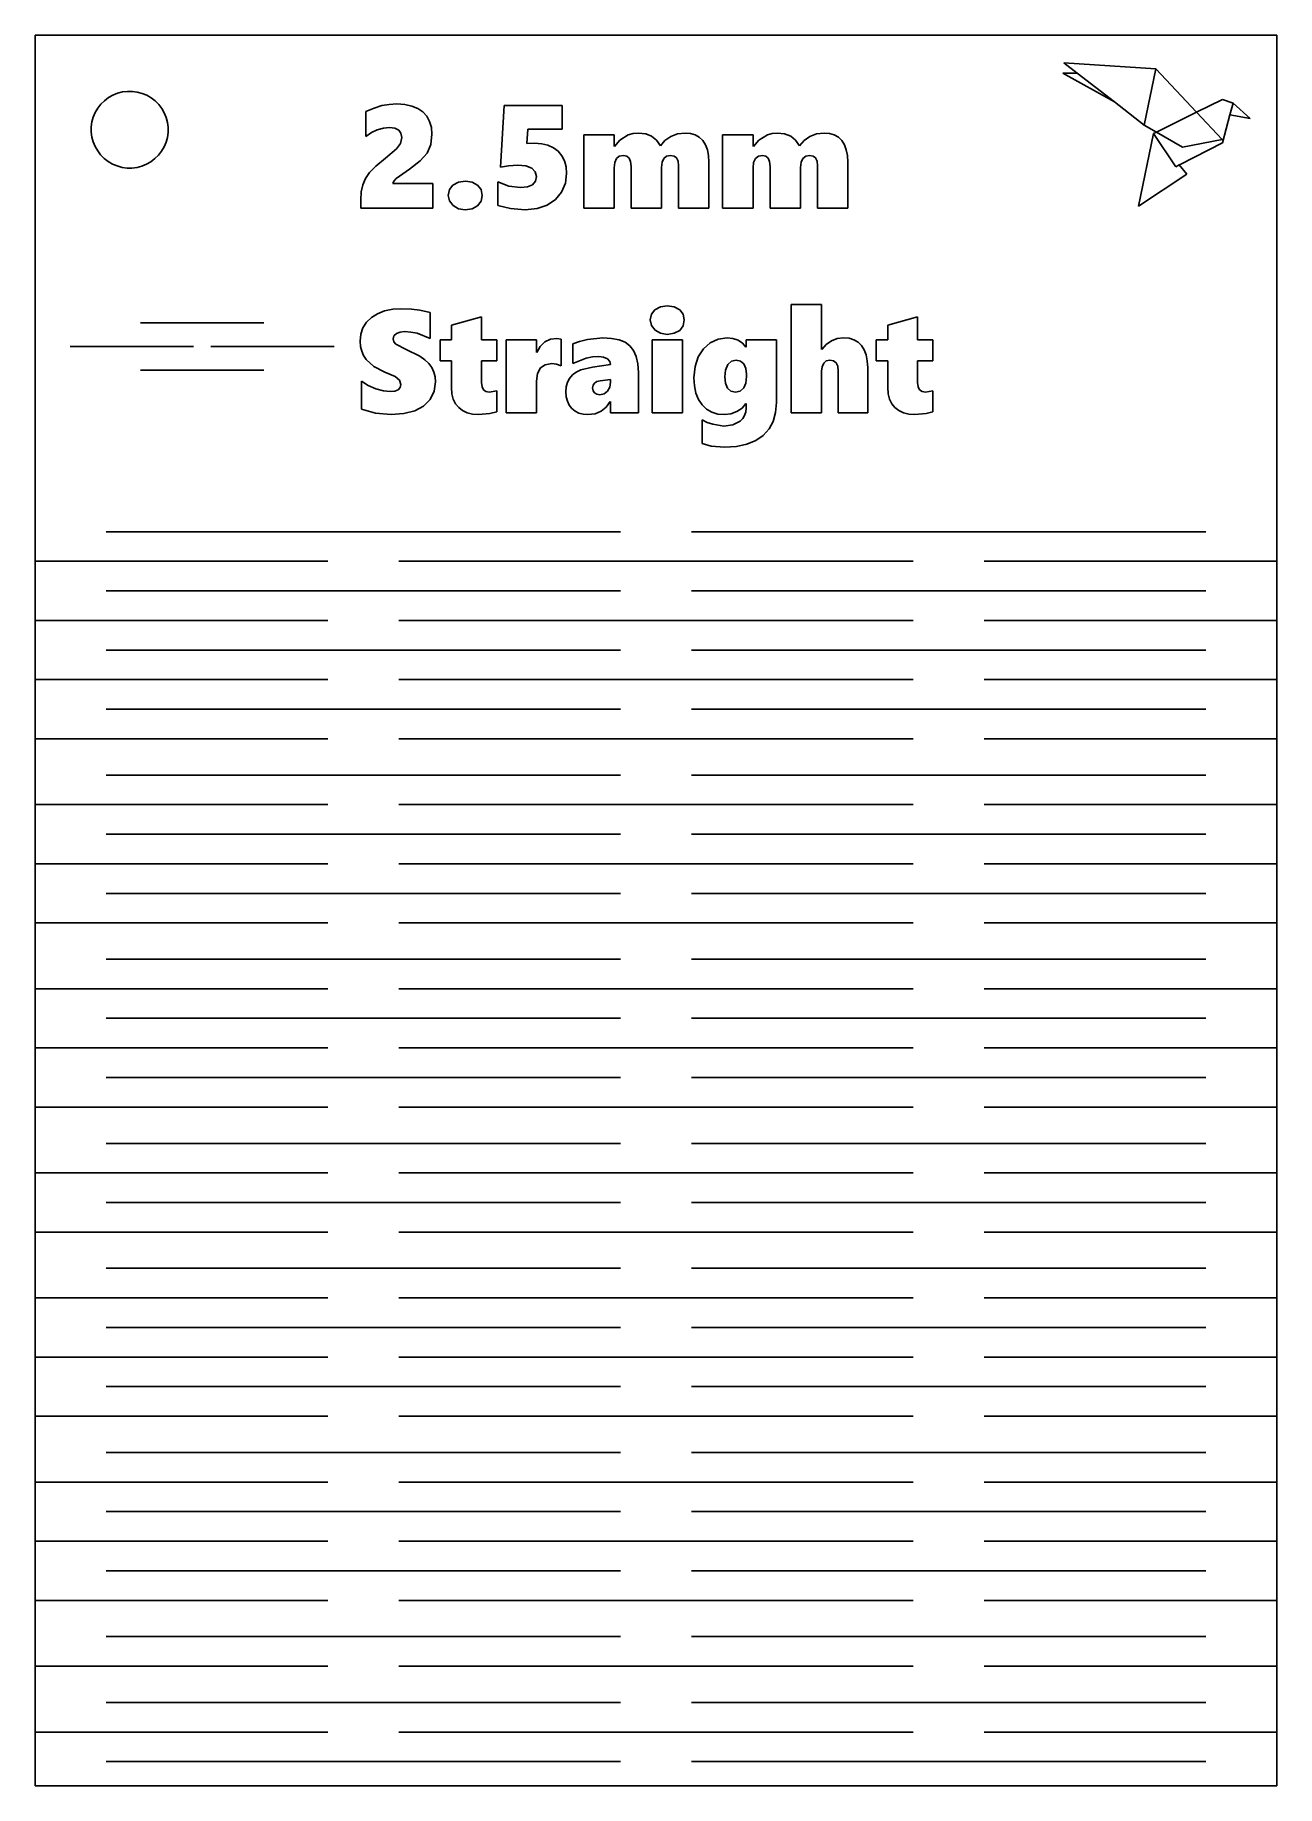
# Model space of a CAD drawing. Extents: x -52 to 52, y -74 to 74.
import ezdxf

# ---------------------------------------------------------------- set-up
doc = ezdxf.new("R2010")
doc.units = 0
doc.header["$MEASUREMENT"] = 0
doc.layers.get('0').update_dxf_attribs({"linetype": 'CONTINUOUS'})

msp = doc.modelspace()

# ---------------------------------------------------------------- linework, layer by layer
for p, q in [((-52.47, 73.99), (52.47, 73.99)), ((-52.47, 73.99), (-52.45, 29.51)), ((52.47, 73.99), (52.47, 29.51)), ((42.23, 71.14), (34.45, 71.65)), ((34.45, 71.65), (35.58, 70.77)), ((42.23, 71.14), (41.26, 66.38)), ((45.68, 67.46), (42.23, 71.14)), ((34.39, 70.77), (38.73, 68.34)), ((35.58, 70.77), (34.39, 70.77)), ((35.58, 70.77), (38.73, 68.34)), ((-46.91, 68.14), (-47.17, 67.81)), ((-46.61, 68.44), (-46.91, 68.14)), ((-46.27, 68.7), (-46.61, 68.44)), ((-45.9, 68.91), (-46.27, 68.7)), ((-45.5, 69.07), (-45.9, 68.91)), ((-45.09, 69.18), (-45.5, 69.07)), ((-44.67, 69.23), (-45.09, 69.18)), ((-44.25, 69.23), (-44.67, 69.23)), ((-43.83, 69.17), (-44.25, 69.23)), ((-43.42, 69.06), (-43.83, 69.17)), ((-43.02, 68.9), (-43.42, 69.06)), ((-42.66, 68.68), (-43.02, 68.9)), ((-42.32, 68.42), (-42.66, 68.68)), ((-42.02, 68.12), (-42.32, 68.42)), ((-41.76, 67.78), (-42.02, 68.12)), ((-23.17, 68.02), (-22.54, 68.12)), ((-22.54, 68.12), (-21.89, 68.16)), ((-21.89, 68.16), (-21.23, 68.12)), ((-21.23, 68.12), (-20.64, 67.99)), ((38.73, 68.34), (41.26, 66.38)), ((47.86, 68.54), (45.68, 67.46)), ((48.78, 68.24), (47.86, 68.54)), ((48.78, 68.24), (48.5, 67.25)), ((50.2, 66.94), (48.78, 68.24)), ((-47.66, 66.64), (-47.72, 66.22)), ((-47.55, 67.05), (-47.66, 66.64)), ((-47.38, 67.44), (-47.55, 67.05)), ((-47.17, 67.81), (-47.38, 67.44)), ((-41.55, 67.41), (-41.76, 67.78)), ((-41.39, 67.02), (-41.55, 67.41)), ((-41.28, 66.61), (-41.39, 67.02)), ((-41.23, 66.19), (-41.28, 66.61)), ((-24.52, 67.52), (-23.82, 67.82)), ((-24.52, 65.41), (-24.52, 67.52)), ((-23.82, 67.82), (-23.17, 68.02)), ((-20.64, 67.99), (-20.13, 67.78)), ((-20.13, 67.78), (-19.71, 67.49)), ((-19.71, 67.49), (-19.37, 67.12)), ((-19.37, 67.12), (-19.13, 66.68)), ((-19.13, 66.68), (-18.98, 66.17)), ((-13.15, 62.83), (-12.83, 68.03)), ((-12.83, 68.03), (-7.94, 68.03)), ((-7.94, 68.03), (-7.94, 66.02)), ((45.68, 67.46), (42.28, 65.79)), ((47.85, 65.16), (45.68, 67.46)), ((47.88, 64.88), (48.5, 67.25)), ((48.5, 67.25), (50.2, 66.94)), ((-47.72, 66.22), (-47.72, 65.79)), ((-47.72, 65.79), (-47.66, 65.37)), ((-47.66, 65.37), (-47.56, 64.96)), ((-41.4, 64.93), (-41.29, 65.34)), ((-41.29, 65.34), (-41.23, 65.76)), ((-41.23, 65.76), (-41.23, 66.19)), ((-24.04, 65.75), (-24.52, 65.41)), ((-23.55, 65.99), (-24.04, 65.75)), ((-23.04, 66.13), (-23.55, 65.99)), ((-22.52, 66.18), (-23.04, 66.13)), ((-22.07, 66.12), (-22.52, 66.18)), ((-21.74, 65.96), (-22.07, 66.12)), ((-21.55, 65.69), (-21.74, 65.96)), ((-21.59, 64.83), (-21.48, 65.32)), ((-21.48, 65.32), (-21.55, 65.69)), ((-18.93, 65.6), (-19.04, 64.73)), ((-18.98, 66.17), (-18.93, 65.6)), ((-10.83, 66.02), (-10.92, 64.81)), ((-7.94, 66.02), (-10.83, 66.02)), ((-6.11, 59.37), (-6.11, 65.55)), ((-6.11, 65.55), (-3.54, 65.55)), ((-3.54, 65.55), (-3.54, 64.57)), ((-3.06, 65.1), (-2.34, 65.54)), ((-2.34, 65.54), (-1.93, 65.66)), ((-1.93, 65.66), (-1.48, 65.7)), ((-1.48, 65.7), (-0.87, 65.64)), ((-0.87, 65.64), (-0.37, 65.44)), ((-0.37, 65.44), (0.04, 65.11)), ((0.76, 65.08), (1.25, 65.42)), ((1.25, 65.42), (1.82, 65.63)), ((1.82, 65.63), (2.46, 65.7)), ((2.46, 65.7), (2.92, 65.66)), ((2.92, 65.66), (3.32, 65.54)), ((3.32, 65.54), (3.66, 65.35)), ((3.66, 65.35), (3.95, 65.07)), ((5.63, 59.37), (5.63, 65.55)), ((5.63, 65.55), (8.2, 65.55)), ((8.2, 65.55), (8.2, 64.57)), ((8.69, 65.1), (9.41, 65.54)), ((9.41, 65.54), (9.82, 65.66)), ((9.82, 65.66), (10.27, 65.7)), ((10.27, 65.7), (10.87, 65.64)), ((10.87, 65.64), (11.38, 65.44)), ((11.38, 65.44), (11.79, 65.11)), ((12.51, 65.08), (13, 65.42)), ((13, 65.42), (13.57, 65.63)), ((13.57, 65.63), (14.2, 65.7)), ((14.2, 65.7), (14.66, 65.66)), ((14.66, 65.66), (15.06, 65.54)), ((15.06, 65.54), (15.41, 65.35)), ((15.41, 65.35), (15.7, 65.07)), ((42.05, 65.67), (40.78, 59.52)), ((41.26, 66.38), (42.28, 65.79)), ((42.28, 65.79), (42.05, 65.67)), ((42.05, 65.67), (43.92, 62.84)), ((42.28, 65.79), (44.49, 64.52)), ((44.49, 64.52), (47.85, 65.16)), ((-47.56, 64.96), (-47.39, 64.56)), ((-47.39, 64.56), (-47.18, 64.2)), ((-47.18, 64.2), (-46.93, 63.86)), ((-46.93, 63.86), (-46.63, 63.56)), ((-42.34, 63.54), (-42.04, 63.84)), ((-42.04, 63.84), (-41.78, 64.17)), ((-41.78, 64.17), (-41.56, 64.54)), ((-41.56, 64.54), (-41.4, 64.93)), ((-22.85, 63.59), (-21.93, 64.37)), ((-21.93, 64.37), (-21.59, 64.83)), ((-19.34, 64.01), (-19.92, 63.35)), ((-19.04, 64.73), (-19.34, 64.01)), ((-10.92, 64.81), (-10.26, 64.84)), ((-10.26, 64.84), (-9.66, 64.8)), ((-9.66, 64.8), (-9.13, 64.67)), ((-9.13, 64.67), (-8.67, 64.46)), ((-8.67, 64.46), (-8.27, 64.16)), ((-8.27, 64.16), (-7.96, 63.79)), ((-7.96, 63.79), (-7.74, 63.35)), ((-3.52, 64.57), (-3.06, 65.1)), ((-3.1, 63.75), (-3.34, 63.54)), ((-2.75, 63.82), (-3.1, 63.75)), ((-2.47, 63.76), (-2.75, 63.82)), ((-2.27, 63.58), (-2.47, 63.76)), ((0.04, 65.11), (0.38, 64.62)), ((0.38, 64.62), (0.76, 65.08)), ((0.9, 63.75), (0.67, 63.55)), ((1.22, 63.82), (0.9, 63.75)), ((1.53, 63.76), (1.22, 63.82)), ((1.74, 63.6), (1.53, 63.76)), ((3.95, 65.07), (4.18, 64.72)), ((4.18, 64.72), (4.34, 64.29)), ((4.34, 64.29), (4.44, 63.8)), ((4.44, 63.8), (4.47, 63.24)), ((8.23, 64.57), (8.69, 65.1)), ((8.65, 63.75), (8.4, 63.54)), ((9, 63.82), (8.65, 63.75)), ((9.28, 63.76), (9, 63.82)), ((9.48, 63.58), (9.28, 63.76)), ((11.79, 65.11), (12.13, 64.62)), ((12.13, 64.62), (12.51, 65.08)), ((12.65, 63.75), (12.41, 63.55)), ((12.97, 63.82), (12.65, 63.75)), ((13.28, 63.76), (12.97, 63.82)), ((13.49, 63.6), (13.28, 63.76)), ((15.7, 65.07), (15.92, 64.72)), ((15.92, 64.72), (16.08, 64.29)), ((16.08, 64.29), (16.18, 63.8)), ((16.18, 63.8), (16.21, 63.24)), ((44.29, 63.06), (47.88, 64.88)), ((-46.63, 63.56), (-46.29, 63.29)), ((-46.29, 63.29), (-45.92, 63.08)), ((-45.92, 63.08), (-45.53, 62.92)), ((-45.53, 62.92), (-45.12, 62.8)), ((-45.12, 62.8), (-44.7, 62.75)), ((-44.7, 62.75), (-44.28, 62.75)), ((-44.28, 62.75), (-43.85, 62.8)), ((-43.85, 62.8), (-43.44, 62.91)), ((-43.44, 62.91), (-43.05, 63.07)), ((-43.05, 63.07), (-42.68, 63.28)), ((-42.68, 63.28), (-42.34, 63.54)), ((-24.54, 61.87), (-24.2, 62.36)), ((-24.2, 62.36), (-23.67, 62.91)), ((-23.67, 62.91), (-22.85, 63.59)), ((-20.84, 62.65), (-21.96, 61.86)), ((-19.92, 63.35), (-20.84, 62.65)), ((-12.45, 62.94), (-13.15, 62.83)), ((-11.68, 62.98), (-12.45, 62.94)), ((-10.99, 62.92), (-11.68, 62.98)), ((-10.5, 62.74), (-10.99, 62.92)), ((-10.2, 62.44), (-10.5, 62.74)), ((-10.1, 62.03), (-10.2, 62.44)), ((-7.74, 63.35), (-7.6, 62.85)), ((-7.56, 62.3), (-7.66, 61.46)), ((-7.6, 62.85), (-7.56, 62.3)), ((-3.49, 63.21), (-3.54, 62.76)), ((-3.54, 62.76), (-3.54, 59.37)), ((-3.34, 63.54), (-3.49, 63.21)), ((-2.15, 63.29), (-2.27, 63.58)), ((-2.11, 62.87), (-2.15, 63.29)), ((-2.11, 59.37), (-2.11, 62.87)), ((0.52, 63.23), (0.47, 62.8)), ((0.47, 62.8), (0.47, 59.37)), ((0.67, 63.55), (0.52, 63.23)), ((1.86, 63.32), (1.74, 63.6)), ((1.9, 62.93), (1.86, 63.32)), ((1.9, 59.37), (1.9, 62.93)), ((4.47, 63.24), (4.47, 59.37)), ((8.25, 63.21), (8.2, 62.76)), ((8.2, 62.76), (8.2, 59.37)), ((8.4, 63.54), (8.25, 63.21)), ((9.6, 63.29), (9.48, 63.58)), ((9.64, 62.87), (9.6, 63.29)), ((9.64, 59.37), (9.64, 62.87)), ((12.26, 63.23), (12.21, 62.8)), ((12.21, 62.8), (12.21, 59.37)), ((12.41, 63.55), (12.26, 63.23)), ((13.61, 63.32), (13.49, 63.6)), ((13.65, 62.93), (13.61, 63.32)), ((13.65, 59.37), (13.65, 62.93)), ((16.21, 63.24), (16.21, 59.37)), ((40.78, 59.52), (44.87, 62.23)), ((43.92, 62.84), (44.22, 63.02)), ((44.22, 63.02), (44.29, 63.06)), ((44.87, 62.23), (44.22, 63.02)), ((-24.95, 60.06), (-24.91, 60.75)), ((-24.91, 60.75), (-24.77, 61.34)), ((-24.77, 61.34), (-24.54, 61.87)), ((-22.16, 61.63), (-22.24, 61.43)), ((-22.24, 61.43), (-18.86, 61.43)), ((-21.96, 61.86), (-22.16, 61.63)), ((-18.86, 61.43), (-18.86, 59.37)), ((-17.55, 60.44), (-17.45, 60.92)), ((-17.45, 60.92), (-17.16, 61.3)), ((-17.16, 61.3), (-16.7, 61.55)), ((-16.7, 61.55), (-16.11, 61.63)), ((-16.11, 61.63), (-15.53, 61.55)), ((-15.53, 61.55), (-15.07, 61.3)), ((-15.07, 61.3), (-14.78, 60.92)), ((-14.78, 60.92), (-14.68, 60.44)), ((-13.36, 59.58), (-13.36, 61.58)), ((-13.36, 61.58), (-12.43, 61.22)), ((-12.43, 61.22), (-11.45, 61.1)), ((-11.45, 61.1), (-10.87, 61.16)), ((-10.87, 61.16), (-10.44, 61.34)), ((-10.44, 61.34), (-10.19, 61.63)), ((-10.19, 61.63), (-10.1, 62.03)), ((-7.98, 60.71), (-8.49, 60.08)), ((-7.66, 61.46), (-7.98, 60.71)), ((-24.95, 59.37), (-24.95, 60.06)), ((-18.86, 59.37), (-24.95, 59.37)), ((-17.45, 59.97), (-17.55, 60.44)), ((-17.15, 59.57), (-17.45, 59.97)), ((-16.7, 59.31), (-17.15, 59.57)), ((-16.13, 59.22), (-16.7, 59.31)), ((-15.53, 59.3), (-16.13, 59.22)), ((-15.07, 59.56), (-15.53, 59.3)), ((-14.78, 59.95), (-15.07, 59.56)), ((-14.68, 60.44), (-14.78, 59.95)), ((-12.3, 59.32), (-13.36, 59.58)), ((-11.05, 59.22), (-12.3, 59.32)), ((-10.05, 59.32), (-11.05, 59.22)), ((-9.19, 59.61), (-10.05, 59.32)), ((-8.49, 60.08), (-9.19, 59.61)), ((-3.54, 59.37), (-6.11, 59.37)), ((0.47, 59.37), (-2.11, 59.37)), ((4.47, 59.37), (1.9, 59.37)), ((8.2, 59.37), (5.63, 59.37)), ((12.21, 59.37), (9.64, 59.37)), ((16.21, 59.37), (13.65, 59.37)), ((-24.05, 50.11), (-23.53, 50.44)), ((-23.53, 50.44), (-22.93, 50.68)), ((-22.93, 50.68), (-22.25, 50.82)), ((-22.25, 50.82), (-21.49, 50.86)), ((-21.49, 50.86), (-20.65, 50.83)), ((-20.65, 50.83), (-19.96, 50.74)), ((-19.96, 50.74), (-19.09, 50.53)), ((-19.09, 50.53), (-19.09, 48.33)), ((-0.48, 49.91), (-0.38, 50.39)), ((-0.38, 50.39), (-0.09, 50.77)), ((-0.09, 50.77), (0.37, 51.02)), ((0.37, 51.02), (0.95, 51.1)), ((0.95, 51.1), (1.54, 51.02)), ((1.54, 51.02), (2, 50.77)), ((2, 50.77), (2.29, 50.39)), ((2.29, 50.39), (2.39, 49.91)), ((11.42, 42.06), (11.42, 51.21)), ((11.42, 51.21), (13.99, 51.21)), ((13.99, 51.21), (13.99, 47.41)), ((-43.57, 49.67), (-33.14, 49.67)), ((-24.94, 48.7), (-24.76, 49.24)), ((-24.76, 49.24), (-24.46, 49.71)), ((-24.46, 49.71), (-24.05, 50.11)), ((-21.63, 48.89), (-21.94, 48.76)), ((-21.24, 48.93), (-21.63, 48.89)), ((-20.71, 48.89), (-21.24, 48.93)), ((-20.17, 48.78), (-20.71, 48.89)), ((-17.28, 49.46), (-14.75, 50.16)), ((-17.28, 48.24), (-17.28, 49.46)), ((-14.75, 50.16), (-14.75, 48.24)), ((-0.38, 49.43), (-0.48, 49.91)), ((-0.07, 49.04), (-0.38, 49.43)), ((0.38, 48.78), (-0.07, 49.04)), ((2, 49.03), (1.54, 48.78)), ((2.29, 49.42), (2, 49.03)), ((2.39, 49.91), (2.29, 49.42)), ((19.58, 49.46), (22.11, 50.16)), ((19.58, 48.24), (19.58, 49.46)), ((22.11, 50.16), (22.11, 48.24)), ((-49.51, 47.67), (-39.07, 47.67)), ((-37.63, 47.67), (-27.2, 47.67)), ((-25, 48.11), (-24.94, 48.7)), ((-24.97, 47.67), (-25, 48.11)), ((-24.87, 47.27), (-24.97, 47.67)), ((-22.14, 48.57), (-22.21, 48.32)), ((-22.21, 48.32), (-22.15, 48.07)), ((-22.15, 48.07), (-21.99, 47.87)), ((-21.94, 48.76), (-22.14, 48.57)), ((-21.99, 47.87), (-21.1, 47.41)), ((-21.1, 47.41), (-19.95, 46.84)), ((-19.09, 48.33), (-20.17, 48.78)), ((-18.25, 46.46), (-18.25, 48.24)), ((-18.25, 48.24), (-17.28, 48.24)), ((-14.75, 48.24), (-13.46, 48.24)), ((-13.46, 48.24), (-13.46, 46.46)), ((-12.66, 42.06), (-12.66, 48.24)), ((-12.66, 48.24), (-10.09, 48.24)), ((-10.09, 48.24), (-10.09, 47.16)), ((-10.06, 47.16), (-9.78, 47.67)), ((-9.78, 47.67), (-9.39, 48.05)), ((-9.39, 48.05), (-8.92, 48.28)), ((-8.92, 48.28), (-8.38, 48.35)), ((-8.38, 48.35), (-8.01, 48.28)), ((-8.01, 48.28), (-8.01, 46.04)), ((-7.03, 47.9), (-6.47, 48.1)), ((-7.03, 46.23), (-7.03, 47.9)), ((-6.47, 48.1), (-5.78, 48.26)), ((-5.78, 48.26), (-4.48, 48.4)), ((-4.48, 48.4), (-3.75, 48.35)), ((-3.75, 48.35), (-3.12, 48.23)), ((-3.12, 48.23), (-2.61, 48.02)), ((-2.61, 48.02), (-2.2, 47.72)), ((-2.2, 47.72), (-1.89, 47.33)), ((-0.33, 42.06), (-0.33, 48.24)), ((-0.33, 48.24), (2.24, 48.24)), ((0.95, 48.69), (0.38, 48.78)), ((1.54, 48.78), (0.95, 48.69)), ((2.24, 48.24), (2.24, 42.06)), ((3.57, 46.8), (4, 47.48)), ((4, 47.48), (4.58, 47.98)), ((4.58, 47.98), (5.26, 48.29)), ((5.26, 48.29), (6, 48.4)), ((6, 48.4), (6.5, 48.35)), ((6.5, 48.35), (6.93, 48.2)), ((6.93, 48.2), (7.3, 47.95)), ((7.3, 47.95), (7.59, 47.6)), ((7.62, 47.6), (7.62, 48.24)), ((7.62, 48.24), (10.18, 48.24)), ((10.18, 48.24), (10.18, 42.93)), ((14.01, 47.41), (14.38, 47.83)), ((14.38, 47.83), (14.82, 48.14)), ((14.82, 48.14), (15.31, 48.33)), ((15.31, 48.33), (15.83, 48.4)), ((15.83, 48.4), (16.31, 48.36)), ((16.31, 48.36), (16.72, 48.23)), ((16.72, 48.23), (17.07, 48.03)), ((17.07, 48.03), (17.36, 47.75)), ((17.36, 47.75), (17.59, 47.39)), ((17.59, 47.39), (17.76, 46.96)), ((18.6, 46.46), (18.6, 48.24)), ((18.6, 48.24), (19.58, 48.24)), ((22.11, 48.24), (23.4, 48.24)), ((23.4, 48.24), (23.4, 46.46)), ((-24.71, 46.9), (-24.87, 47.27)), ((-24.48, 46.56), (-24.71, 46.9)), ((-23.83, 45.97), (-24.48, 46.56)), ((-22.91, 45.51), (-23.83, 45.97)), ((-19.95, 46.84), (-19.52, 46.53)), ((-19.52, 46.53), (-19.19, 46.22)), ((-19.19, 46.22), (-18.95, 45.88)), ((-18.95, 45.88), (-18.77, 45.51)), ((-17.28, 46.46), (-18.25, 46.46)), ((-17.28, 44.19), (-17.28, 46.46)), ((-13.46, 46.46), (-14.75, 46.46)), ((-14.75, 46.46), (-14.75, 44.61)), ((-9.37, 46.12), (-9.77, 45.85)), ((-8.81, 46.22), (-9.37, 46.12)), ((-8.4, 46.16), (-8.81, 46.22)), ((-8.01, 46.04), (-8.4, 46.16)), ((-5.91, 46.67), (-7.03, 46.23)), ((-6.35, 45.69), (-5.37, 45.93)), ((-5.37, 46.78), (-5.91, 46.67)), ((-4.84, 46.82), (-5.37, 46.78)), ((-5.37, 45.93), (-3.84, 46.13)), ((-4.43, 46.77), (-4.84, 46.82)), ((-4.11, 46.63), (-4.43, 46.77)), ((-3.91, 46.41), (-4.11, 46.63)), ((-3.84, 46.13), (-3.91, 46.41)), ((-1.89, 47.33), (-1.67, 46.82)), ((-1.67, 46.82), (-1.53, 46.21)), ((-1.53, 46.21), (-1.49, 45.47)), ((3.21, 45.03), (3.3, 45.98)), ((3.3, 45.98), (3.57, 46.8)), ((6.07, 46.13), (5.88, 45.67)), ((6.38, 46.42), (6.07, 46.13)), ((6.77, 46.51), (6.38, 46.42)), ((7.13, 46.43), (6.77, 46.51)), ((7.42, 46.19), (7.13, 46.43)), ((7.6, 45.82), (7.42, 46.19)), ((14.03, 45.95), (13.99, 45.58)), ((14.17, 46.25), (14.03, 45.95)), ((14.39, 46.45), (14.17, 46.25)), ((14.69, 46.51), (14.39, 46.45)), ((15, 46.45), (14.69, 46.51)), ((15.22, 46.28), (15, 46.45)), ((15.36, 45.99), (15.22, 46.28)), ((15.4, 45.59), (15.36, 45.99)), ((17.76, 46.96), (17.85, 46.45)), ((17.85, 46.45), (17.89, 45.86)), ((19.58, 46.46), (18.6, 46.46)), ((19.58, 44.19), (19.58, 46.46)), ((23.4, 46.46), (22.11, 46.46)), ((22.11, 46.46), (22.11, 44.61)), ((-43.57, 45.67), (-33.14, 45.67)), ((-24.88, 42.37), (-24.88, 44.74)), ((-24.88, 44.74), (-24.31, 44.38)), ((-22.03, 45.13), (-22.91, 45.51)), ((-21.67, 44.83), (-22.03, 45.13)), ((-21.55, 44.46), (-21.67, 44.83)), ((-21.61, 44.2), (-21.55, 44.46)), ((-18.77, 45.51), (-18.67, 45.11)), ((-18.63, 44.68), (-18.75, 43.88)), ((-18.67, 45.11), (-18.63, 44.68)), ((-14.75, 44.61), (-14.7, 44.25)), ((-10.01, 45.39), (-10.09, 44.74)), ((-10.09, 44.74), (-10.09, 42.06)), ((-9.77, 45.85), (-10.01, 45.39)), ((-7.58, 44.25), (-7.47, 44.64)), ((-7.47, 44.64), (-7.3, 44.97)), ((-7.3, 44.97), (-7.05, 45.26)), ((-7.05, 45.26), (-6.74, 45.5)), ((-6.74, 45.5), (-6.35, 45.69)), ((-5.2, 44.57), (-5.32, 44.39)), ((-4.99, 44.7), (-5.2, 44.57)), ((-4.71, 44.77), (-4.99, 44.7)), ((-3.84, 44.89), (-4.71, 44.77)), ((-3.9, 44.23), (-3.84, 44.66)), ((-3.84, 44.66), (-3.84, 44.89)), ((-1.49, 45.47), (-1.49, 42.06)), ((3.25, 44.34), (3.21, 45.03)), ((5.88, 45.67), (5.81, 45.09)), ((5.81, 45.09), (5.87, 44.56)), ((5.87, 44.56), (6.03, 44.15)), ((7.41, 44.16), (7.6, 44.58)), ((7.66, 45.33), (7.6, 45.82)), ((7.6, 44.58), (7.66, 45.12)), ((7.66, 45.12), (7.66, 45.33)), ((13.99, 45.58), (13.99, 42.06)), ((15.4, 42.06), (15.4, 45.59)), ((17.89, 45.86), (17.89, 42.06)), ((22.11, 44.61), (22.15, 44.25)), ((-24.31, 44.38), (-23.68, 44.1)), ((-23.68, 44.1), (-23.04, 43.92)), ((-23.04, 43.92), (-22.45, 43.86)), ((-22.45, 43.86), (-22.07, 43.89)), ((-22.07, 43.89), (-21.79, 44.01)), ((-21.79, 44.01), (-21.61, 44.2)), ((-19.09, 43.18), (-19.65, 42.62)), ((-18.75, 43.88), (-19.09, 43.18)), ((-17.24, 43.67), (-17.28, 44.19)), ((-17.13, 43.22), (-17.24, 43.67)), ((-16.94, 42.83), (-17.13, 43.22)), ((-14.7, 44.25), (-14.58, 44)), ((-14.58, 44), (-14.38, 43.85)), ((-14.38, 43.85), (-14.1, 43.8)), ((-14.1, 43.8), (-13.46, 43.93)), ((-13.46, 43.93), (-13.46, 42.15)), ((-7.61, 43.82), (-7.58, 44.25)), ((-7.58, 43.41), (-7.61, 43.82)), ((-7.49, 43.04), (-7.58, 43.41)), ((-7.33, 42.71), (-7.49, 43.04)), ((-5.32, 44.39), (-5.36, 44.16)), ((-5.36, 44.16), (-5.32, 43.93)), ((-5.32, 43.93), (-5.2, 43.75)), ((-5.2, 43.75), (-5.01, 43.63)), ((-5.01, 43.63), (-4.74, 43.58)), ((-4.74, 43.58), (-4.38, 43.66)), ((-4.38, 43.66), (-4.09, 43.89)), ((-3.86, 43.01), (-4.21, 42.53)), ((-4.09, 43.89), (-3.9, 44.23)), ((-3.84, 42.06), (-3.84, 43.01)), ((3.38, 43.73), (3.25, 44.34)), ((3.6, 43.2), (3.38, 43.73)), ((3.9, 42.74), (3.6, 43.2)), ((6.03, 44.15), (6.31, 43.88)), ((6.31, 43.88), (6.72, 43.8)), ((6.72, 43.8), (7.11, 43.89)), ((7.11, 43.89), (7.41, 44.16)), ((10.18, 42.93), (10.11, 42.09)), ((19.61, 43.67), (19.58, 44.19)), ((19.73, 43.22), (19.61, 43.67)), ((19.92, 42.83), (19.73, 43.22)), ((22.15, 44.25), (22.27, 44)), ((22.27, 44), (22.48, 43.85)), ((22.48, 43.85), (22.76, 43.8)), ((22.76, 43.8), (23.4, 43.93)), ((23.4, 43.93), (23.4, 42.15)), ((-23.69, 42.03), (-24.88, 42.37)), ((-22.39, 41.91), (-23.69, 42.03)), ((-21.31, 41.99), (-22.39, 41.91)), ((-20.39, 42.23), (-21.31, 41.99)), ((-19.65, 42.62), (-20.39, 42.23)), ((-16.67, 42.5), (-16.94, 42.83)), ((-16.34, 42.25), (-16.67, 42.5)), ((-15.95, 42.06), (-16.34, 42.25)), ((-15.5, 41.95), (-15.95, 42.06)), ((-14.99, 41.91), (-15.5, 41.95)), ((-14.03, 41.99), (-14.99, 41.91)), ((-13.46, 42.15), (-14.03, 41.99)), ((-10.09, 42.06), (-12.66, 42.06)), ((-7.12, 42.43), (-7.33, 42.71)), ((-6.84, 42.2), (-7.12, 42.43)), ((-6.53, 42.04), (-6.84, 42.2)), ((-6.16, 41.95), (-6.53, 42.04)), ((-5.75, 41.91), (-6.16, 41.95)), ((-5.15, 41.98), (-5.75, 41.91)), ((-4.64, 42.19), (-5.15, 41.98)), ((-4.21, 42.53), (-4.64, 42.19)), ((-1.49, 42.06), (-3.84, 42.06)), ((2.24, 42.06), (-0.33, 42.06)), ((3.89, 39.46), (3.89, 41.47)), ((3.89, 41.47), (4.31, 41.25)), ((4.28, 42.38), (3.9, 42.74)), ((4.72, 42.12), (4.28, 42.38)), ((5.22, 41.96), (4.72, 42.12)), ((5.79, 41.91), (5.22, 41.96)), ((6.33, 41.98), (5.79, 41.91)), ((6.83, 42.17), (6.33, 41.98)), ((7.27, 42.46), (6.83, 42.17)), ((7.1, 41.36), (7.33, 41.58)), ((7.59, 42.84), (7.27, 42.46)), ((7.33, 41.58), (7.49, 41.84)), ((7.49, 41.84), (7.59, 42.13)), ((7.59, 42.13), (7.62, 42.46)), ((7.62, 42.46), (7.62, 42.84)), ((10.11, 42.09), (9.9, 41.34)), ((13.99, 42.06), (11.42, 42.06)), ((17.89, 42.06), (15.4, 42.06)), ((20.18, 42.5), (19.92, 42.83)), ((20.52, 42.25), (20.18, 42.5)), ((20.91, 42.06), (20.52, 42.25)), ((21.36, 41.95), (20.91, 42.06)), ((21.86, 41.91), (21.36, 41.95)), ((22.82, 41.99), (21.86, 41.91)), ((23.4, 42.15), (22.82, 41.99)), ((4.31, 41.25), (4.79, 41.09)), ((4.79, 41.09), (5.72, 40.94)), ((5.72, 40.94), (6.49, 41.05)), ((6.49, 41.05), (7.1, 41.36)), ((9.06, 40.15), (8.43, 39.72)), ((9.55, 40.7), (9.06, 40.15)), ((9.9, 41.34), (9.55, 40.7)), ((4.67, 39.25), (3.89, 39.46)), ((5.79, 39.16), (4.67, 39.25)), ((6.8, 39.22), (5.79, 39.16)), ((7.68, 39.41), (6.8, 39.22)), ((8.43, 39.72), (7.68, 39.41)), ((-46.47, 32.01), (-3, 32.01)), ((3, 32.01), (46.47, 32.01)), ((-52.45, 29.51), (-27.74, 29.51)), ((-52.45, 29.51), (-52.45, 24.51)), ((-21.74, 29.51), (21.74, 29.51)), ((27.74, 29.51), (52.47, 29.51)), ((52.47, 29.51), (52.47, 24.51)), ((-46.47, 27.01), (-3, 27.01)), ((3, 27.01), (46.47, 27.01)), ((-52.45, 24.51), (-27.74, 24.51)), ((-52.45, 24.51), (-52.45, 19.51)), ((-21.74, 24.51), (21.74, 24.51)), ((27.74, 24.51), (52.47, 24.51)), ((52.47, 24.51), (52.47, 19.51)), ((-46.47, 22.01), (-3, 22.01)), ((3, 22.01), (46.47, 22.01)), ((-52.45, 19.51), (-27.74, 19.51)), ((-52.45, 19.51), (-52.45, 14.51)), ((-21.74, 19.51), (21.74, 19.51)), ((27.74, 19.51), (52.47, 19.51)), ((52.47, 19.51), (52.47, 14.51)), ((-46.47, 17.01), (-3, 17.01)), ((3, 17.01), (46.47, 17.01)), ((-52.45, 14.51), (-27.74, 14.51)), ((-52.45, 14.51), (-52.45, 8.95)), ((-21.74, 14.51), (21.74, 14.51)), ((27.74, 14.51), (52.47, 14.51)), ((52.47, 14.51), (52.47, 8.95)), ((-46.47, 11.45), (-3, 11.45)), ((3, 11.45), (46.47, 11.45)), ((-52.45, 8.95), (-27.74, 8.95)), ((-52.45, 8.95), (-52.45, 3.95)), ((-21.74, 8.95), (21.74, 8.95)), ((27.74, 8.95), (52.47, 8.95)), ((52.47, 8.95), (52.47, 3.95)), ((-46.47, 6.45), (-3, 6.45)), ((3, 6.45), (46.47, 6.45)), ((-52.45, 3.95), (-27.74, 3.95)), ((-52.45, 3.95), (-52.45, -1.05)), ((-21.74, 3.95), (21.74, 3.95)), ((27.74, 3.95), (52.47, 3.95)), ((52.47, 3.95), (52.47, -1.05)), ((-46.47, 1.45), (-3, 1.45)), ((3, 1.45), (46.47, 1.45)), ((-52.45, -1.05), (-27.74, -1.05)), ((-52.45, -1.05), (-52.45, -6.61)), ((-21.74, -1.05), (21.74, -1.05)), ((27.74, -1.05), (52.47, -1.05)), ((52.47, -1.05), (52.47, -6.61)), ((-46.47, -4.11), (-3, -4.11)), ((3, -4.11), (46.47, -4.11)), ((-52.45, -6.61), (-27.74, -6.61)), ((-52.45, -6.61), (-52.45, -11.61)), ((-21.74, -6.61), (21.74, -6.61)), ((27.74, -6.61), (52.47, -6.61)), ((52.47, -6.61), (52.47, -11.61)), ((-46.47, -9.11), (-3, -9.11)), ((3, -9.11), (46.47, -9.11)), ((-52.45, -11.61), (-27.74, -11.61)), ((-52.45, -11.61), (-52.45, -16.61)), ((-21.74, -11.61), (21.74, -11.61)), ((27.74, -11.61), (52.47, -11.61)), ((52.47, -11.61), (52.47, -16.61)), ((-46.47, -14.11), (-3, -14.11)), ((3, -14.11), (46.47, -14.11)), ((-52.45, -16.61), (-27.74, -16.61)), ((-52.45, -16.61), (-52.45, -22.18)), ((-21.74, -16.61), (21.74, -16.61)), ((27.74, -16.61), (52.47, -16.61)), ((52.47, -16.61), (52.47, -22.18)), ((-46.47, -19.68), (-3, -19.68)), ((3, -19.68), (46.47, -19.68)), ((-52.45, -22.18), (-52.45, -27.18)), ((-52.45, -22.18), (-27.74, -22.18)), ((-21.74, -22.18), (21.74, -22.18)), ((27.74, -22.18), (52.47, -22.18)), ((52.47, -22.18), (52.47, -27.18)), ((-46.47, -24.68), (-3, -24.68)), ((3, -24.68), (46.47, -24.68)), ((-52.45, -27.18), (-27.74, -27.18)), ((-52.45, -27.18), (-52.45, -32.74)), ((-21.74, -27.18), (21.74, -27.18)), ((27.74, -27.18), (52.47, -27.18)), ((52.47, -27.18), (52.47, -32.74)), ((-46.47, -30.24), (-3, -30.24)), ((3, -30.24), (46.47, -30.24)), ((-52.45, -32.74), (-27.74, -32.74)), ((-52.45, -32.74), (-52.45, -37.74)), ((-21.74, -32.74), (21.74, -32.74)), ((27.74, -32.74), (52.47, -32.74)), ((52.47, -32.74), (52.47, -37.74)), ((-46.47, -35.24), (-3, -35.24)), ((3, -35.24), (46.47, -35.24)), ((-52.45, -37.74), (-27.74, -37.74)), ((-52.45, -37.74), (-52.45, -42.74)), ((-21.74, -37.74), (21.74, -37.74)), ((27.74, -37.74), (52.47, -37.74)), ((52.47, -37.74), (52.47, -42.74)), ((-46.47, -40.24), (-3, -40.24)), ((3, -40.24), (46.47, -40.24)), ((-52.45, -42.74), (-27.74, -42.74)), ((-52.45, -42.74), (-52.45, -48.3)), ((-21.74, -42.74), (21.74, -42.74)), ((27.74, -42.74), (52.47, -42.74)), ((52.47, -42.74), (52.47, -48.3)), ((-46.47, -45.8), (-3, -45.8)), ((3, -45.8), (46.47, -45.8)), ((-52.45, -48.3), (-27.74, -48.3)), ((-52.45, -48.3), (-52.45, -53.3)), ((-21.74, -48.3), (21.74, -48.3)), ((27.74, -48.3), (52.47, -48.3)), ((52.47, -48.3), (52.47, -53.3)), ((-46.47, -50.8), (-3, -50.8)), ((3, -50.8), (46.47, -50.8)), ((-52.45, -53.3), (-27.74, -53.3)), ((-52.45, -53.3), (-52.45, -58.3)), ((-21.74, -53.3), (21.74, -53.3)), ((27.74, -53.3), (52.47, -53.3)), ((52.47, -53.3), (52.47, -58.3)), ((-46.47, -55.8), (-3, -55.8)), ((3, -55.8), (46.47, -55.8)), ((-52.45, -58.3), (-27.74, -58.3)), ((-52.45, -58.3), (-52.45, -63.86)), ((-21.74, -58.3), (21.74, -58.3)), ((27.74, -58.3), (52.47, -58.3)), ((52.47, -58.3), (52.47, -63.86)), ((-46.47, -61.36), (-3, -61.36)), ((3, -61.36), (46.47, -61.36)), ((-52.45, -63.86), (-27.74, -63.86)), ((-52.45, -63.86), (-52.45, -69.43)), ((-21.74, -63.86), (21.74, -63.86)), ((27.74, -63.86), (52.47, -63.86)), ((52.47, -63.86), (52.47, -69.43)), ((-46.47, -66.93), (-3, -66.93)), ((3, -66.93), (46.47, -66.93)), ((-52.45, -69.43), (-27.74, -69.43)), ((-52.45, -69.43), (-52.45, -73.99)), ((-21.74, -69.43), (21.74, -69.43)), ((27.74, -69.43), (52.47, -69.43)), ((52.47, -69.43), (52.47, -73.99)), ((-46.47, -71.93), (-3, -71.93)), ((3, -71.93), (46.47, -71.93)), ((-52.45, -73.99), (-27.74, -73.99)), ((-27.74, -73.99), (-21.74, -73.99)), ((-21.74, -73.99), (21.74, -73.99)), ((21.74, -73.99), (27.74, -73.99)), ((27.74, -73.99), (52.47, -73.99))]:
    msp.add_line(p, q)

doc.saveas('drawing.dxf')
